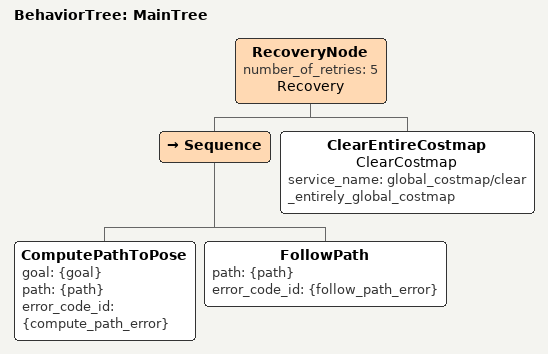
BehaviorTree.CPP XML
<?xml version="1.0"?>
<root main_tree_to_execute="MainTree">
  <BehaviorTree ID="MainTree">
    <RecoveryNode number_of_retries="5" name="Recovery">
      <Sequence>
        <ComputePathToPose goal="{goal}" path="{path}" error_code_id="{compute_path_error}"/>
        <FollowPath path="{path}" error_code_id="{follow_path_error}"/>
      </Sequence>
      <ClearEntireCostmap name="ClearCostmap" service_name="global_costmap/clear_entirely_global_costmap"/>
    </RecoveryNode>
  </BehaviorTree>
</root>
